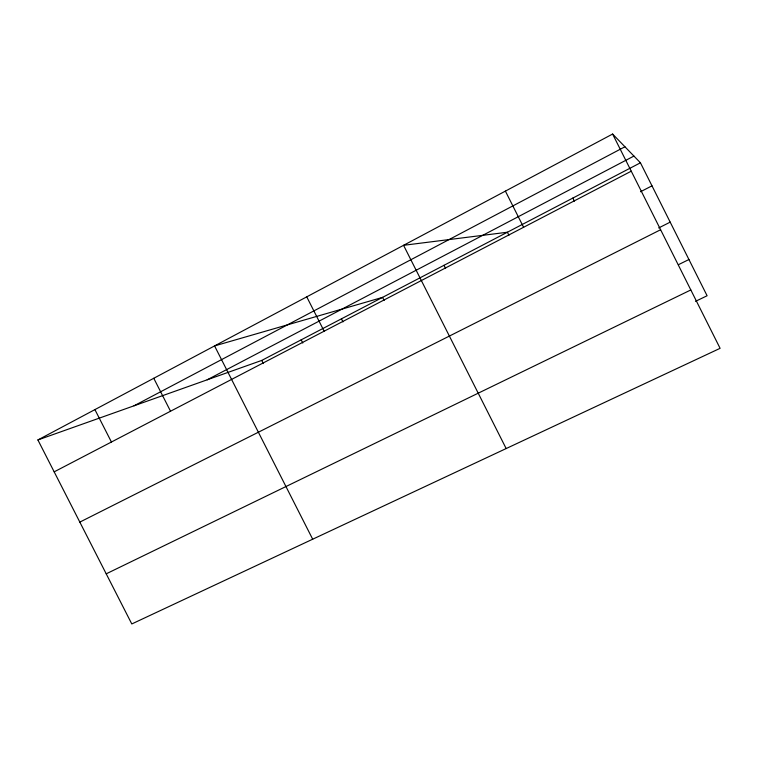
<?xml version="1.0" encoding="UTF-8"?>
<svg xmlns="http://www.w3.org/2000/svg" width="758" height="758" viewBox="0 0 758 758"><rect width="100%" height="100%" fill="white"/><g stroke="black" fill="none" stroke-linecap="round" stroke-linejoin="round"><path stroke-width="1.14" d="M612.616 134.043L720.1 348.32L131.797 623.957L37.9 439.953L612.616 134.043L640.434 162.799L707.1 295.753L695.493 301.352M134.024 405.805L624.933 146.777M207.18 379.805L633.925 156.072M37.9 439.953L261.747 360.42L640.434 162.799M54.178 471.846L631.253 171.194M640.51 191.746L651.984 185.843M658.674 227.95L670.186 222.141M79.827 522.11L660.616 229.731M678.419 264.694L688.927 259.52M106.215 573.825L690.822 289.954M153.77 378.28L170.531 411.234M94.911 409.604L111.426 442.018M306.753 296.852L324.14 331.199M301.182 339.84L302.793 343.014M261.747 360.42L263.339 363.556M312.684 539.203L214.571 345.913L382.563 297.373L384.116 300.462M443.999 265.309L445.581 268.446M506.164 448.556L403.569 245.308L507.386 232.232L508.921 235.274M341.441 318.834L342.986 321.885M572.84 198.075L574.384 201.164M505.397 191.111L523.598 227.286"/></g></svg>
